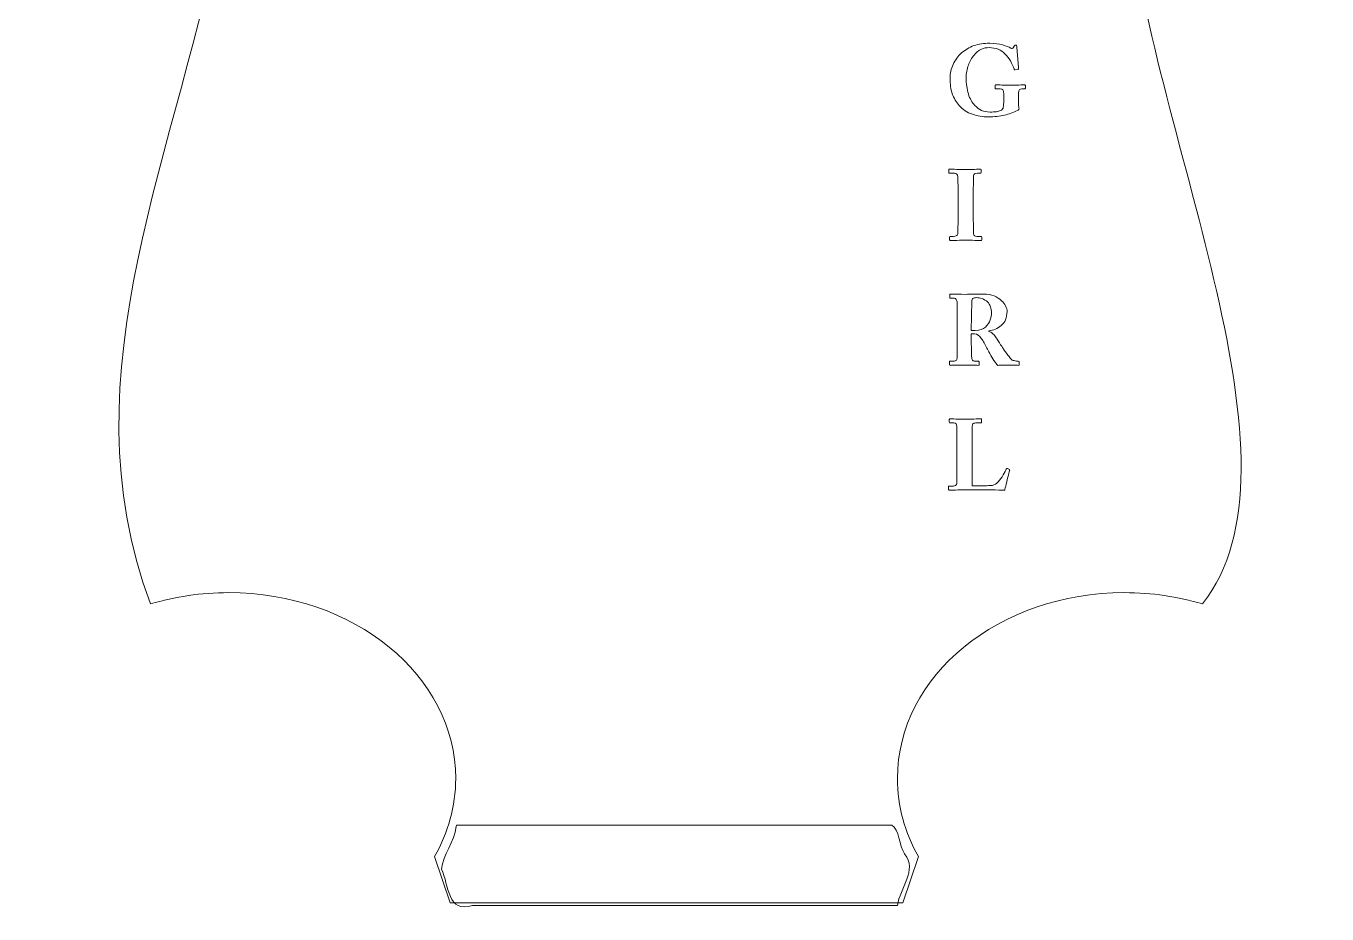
# Model space of a CAD drawing. Header units: centimetres. Extents: x -26.8 to 26.4, y -13.7 to 13.8.
# Drawn here: x -0.41 to 10.62, y -13.37 to -5.84 of the extents above; entities that cross this region are included whole.
import ezdxf

# ---------------------------------------------------------------- set-up
doc = ezdxf.new("R2010")
doc.units = ezdxf.units.CM
doc.header["$MEASUREMENT"] = 0
doc.layers.add('Layer 1', color=7, linetype='Continuous')

msp = doc.modelspace()

# ---------------------------------------------------------------- linework, layer by layer
at = {"layer": 'Layer 1', "color": 9, "lineweight": 20}
for points, knots in [([(3.1909, 13.71484), (3.1909, 13.71484), (3.05861, 13.3221), (3.05861, 13.3221), (3.05861, 13.3221), (3.17279, 13.12105), (3.2372, 12.8977), (3.2372, 12.66147), (3.2372, 12.66147), (3.2372, 11.79207), (2.37438, 11.08637), (1.31153, 11.08637), (1.31153, 11.08637), (1.07908, 11.08637), (0.85636, 11.12045), (0.65007, 11.18228), (0.65007, 11.18228), (-0.08751, 9.20503), (0.89041, 7.34032), (1.27515, 5.29695), (1.27515, 5.29695), (1.27515, 5.29695), (1.45622, 4.16007), (1.45622, 4.16007), (1.45622, 4.16007), (1.45622, 4.16007), (-0.00312, 4.3428), (-0.00312, 4.3428), (-0.00312, 4.3428), (-0.00312, 4.3428), (-0.40578, 1.53574), (-0.40578, 1.53574), (-0.40578, 1.53574), (0.77901, 0.69541), (1.69519, 0.35853), (2.48397, 0.26078), (2.48397, 0.26078), (2.48397, 0.26078), (2.48397, 0.17644), (2.48397, 0.17644), (2.48397, 0.17644), (1.6952, 0.07869), (0.77901, -0.25819), (-0.40578, -1.09852), (-0.40578, -1.09852), (-0.40578, -1.09852), (-0.00312, -3.90476), (-0.00312, -3.90476), (-0.00312, -3.90476), (-0.00312, -3.90476), (1.45622, -3.72286), (1.45622, -3.72286), (1.45622, -3.72286), (1.45622, -3.72286), (1.27515, -4.85891), (1.27515, -4.85891), (1.27515, -4.85891), (0.89042, -6.90228), (-0.08751, -8.76781), (0.65007, -10.74506), (0.65007, -10.74506), (0.85636, -10.68323), (1.07908, -10.64915), (1.31153, -10.64915), (1.31153, -10.64915), (2.37438, -10.64915), (3.2372, -11.35485), (3.2372, -12.22425), (3.2372, -12.22425), (3.2372, -12.46047), (3.17279, -12.68383), (3.05861, -12.88488), (3.05861, -12.88488), (3.05861, -12.88488), (3.1909, -13.27762), (3.1909, -13.27762), (3.1909, -13.27762), (3.1909, -13.27762), (4.01276, -13.27762), (4.01276, -13.27762), (4.01276, -13.27762), (4.01276, -13.27762), (6.20549, -13.27762), (6.20549, -13.27762), (6.20549, -13.27762), (6.20549, -13.27762), (7.02735, -13.27762), (7.02735, -13.27762), (7.02735, -13.27762), (7.02735, -13.27762), (7.15964, -12.88488), (7.15964, -12.88488), (7.15964, -12.88488), (7.04546, -12.68383), (6.98187, -12.46047), (6.98187, -12.22425), (6.98187, -12.22425), (6.98187, -11.35485), (7.84387, -10.64916), (8.90671, -10.64915), (8.90671, -10.64915), (9.13916, -10.64915), (9.36188, -10.68323), (9.56817, -10.74506), (9.56817, -10.74506), (10.50188, -9.56466), (9.16588, -6.8306), (8.94309, -4.85891), (8.94309, -4.85891), (8.94309, -4.85891), (8.76201, -3.72286), (8.76201, -3.72286), (8.76201, -3.72286), (8.76201, -3.72286), (10.22135, -3.90476), (10.22135, -3.90476), (10.22135, -3.90476), (10.22135, -3.90476), (10.62401, -1.09852), (10.62401, -1.09852), (10.62401, -1.09852), (9.45297, -0.26794), (8.54494, 0.07019), (7.76238, 0.17231), (7.76238, 0.17231), (7.76238, 0.17231), (7.76238, 0.26491), (7.76238, 0.26491), (7.76238, 0.26491), (8.54494, 0.36703), (9.45297, 0.70515), (10.62401, 1.53574), (10.62401, 1.53574), (10.62401, 1.53574), (10.22135, 4.3428), (10.22135, 4.3428), (10.22135, 4.3428), (10.22135, 4.3428), (8.76201, 4.16007), (8.76201, 4.16007), (8.76201, 4.16007), (8.76201, 4.16007), (8.94309, 5.29695), (8.94309, 5.29695), (8.94309, 5.29695), (9.16588, 7.26864), (10.50188, 10.00187), (9.56817, 11.18228), (9.56817, 11.18228), (9.36188, 11.12045), (9.13916, 11.08637), (8.90671, 11.08637), (8.90671, 11.08637), (7.84386, 11.08637), (6.98186, 11.79207), (6.98187, 12.66147), (6.98187, 12.66147), (6.98187, 12.8977), (7.04545, 13.12105), (7.15964, 13.3221), (7.15964, 13.3221), (7.15964, 13.3221), (7.02735, 13.71484), (7.02735, 13.71484), (7.02735, 13.71484), (7.02735, 13.71484), (6.20549, 13.71484), (6.20549, 13.71484), (6.20549, 13.71484), (6.20549, 13.71484), (4.01276, 13.71484), (4.01276, 13.71484), (4.01276, 13.71484), (4.01276, 13.71484), (3.1909, 13.71484), (3.1909, 13.71484)], [0, 0, 0, 0, 0.02222222, 0.02222222, 0.02222222, 0.02222222, 0.04444444, 0.04444444, 0.04444444, 0.04444444, 0.06666667, 0.06666667, 0.06666667, 0.06666667, 0.08888889, 0.08888889, 0.08888889, 0.08888889, 0.11111111, 0.11111111, 0.11111111, 0.11111111, 0.13333333, 0.13333333, 0.13333333, 0.13333333, 0.15555556, 0.15555556, 0.15555556, 0.15555556, 0.17777778, 0.17777778, 0.17777778, 0.17777778, 0.2, 0.2, 0.2, 0.2, 0.22222222, 0.22222222, 0.22222222, 0.22222222, 0.24444444, 0.24444444, 0.24444444, 0.24444444, 0.26666667, 0.26666667, 0.26666667, 0.26666667, 0.28888889, 0.28888889, 0.28888889, 0.28888889, 0.31111111, 0.31111111, 0.31111111, 0.31111111, 0.33333333, 0.33333333, 0.33333333, 0.33333333, 0.35555556, 0.35555556, 0.35555556, 0.35555556, 0.37777778, 0.37777778, 0.37777778, 0.37777778, 0.4, 0.4, 0.4, 0.4, 0.42222222, 0.42222222, 0.42222222, 0.42222222, 0.44444444, 0.44444444, 0.44444444, 0.44444444, 0.46666667, 0.46666667, 0.46666667, 0.46666667, 0.48888889, 0.48888889, 0.48888889, 0.48888889, 0.51111111, 0.51111111, 0.51111111, 0.51111111, 0.53333333, 0.53333333, 0.53333333, 0.53333333, 0.55555556, 0.55555556, 0.55555556, 0.55555556, 0.57777778, 0.57777778, 0.57777778, 0.57777778, 0.6, 0.6, 0.6, 0.6, 0.62222222, 0.62222222, 0.62222222, 0.62222222, 0.64444444, 0.64444444, 0.64444444, 0.64444444, 0.66666667, 0.66666667, 0.66666667, 0.66666667, 0.68888889, 0.68888889, 0.68888889, 0.68888889, 0.71111111, 0.71111111, 0.71111111, 0.71111111, 0.73333333, 0.73333333, 0.73333333, 0.73333333, 0.75555556, 0.75555556, 0.75555556, 0.75555556, 0.77777778, 0.77777778, 0.77777778, 0.77777778, 0.8, 0.8, 0.8, 0.8, 0.82222222, 0.82222222, 0.82222222, 0.82222222, 0.84444444, 0.84444444, 0.84444444, 0.84444444, 0.86666667, 0.86666667, 0.86666667, 0.86666667, 0.88888889, 0.88888889, 0.88888889, 0.88888889, 0.91111111, 0.91111111, 0.91111111, 0.91111111, 0.93333333, 0.93333333, 0.93333333, 0.93333333, 0.95555556, 0.95555556, 0.95555556, 0.95555556, 1, 1, 1, 1]), ([(7.76571, -5.99083), (7.80875, -5.99145), (7.84534, -5.99612), (7.87568, -6.00489), (7.87568, -6.00489), (7.90602, -6.01366), (7.9284, -6.02267), (7.94265, -6.03218), (7.94265, -6.03218), (7.94766, -6.03509), (7.95173, -6.03607), (7.95505, -6.03549), (7.95505, -6.03549), (7.95837, -6.03491), (7.96168, -6.03314), (7.96415, -6.0297), (7.96415, -6.0297), (7.96415, -6.0297), (7.97242, -6.01564), (7.97242, -6.01564), (7.97242, -6.01564), (7.9744, -6.01269), (7.97592, -6.01121), (7.97738, -6.00985), (7.97738, -6.00985), (7.97884, -6.00849), (7.98075, -6.00735), (7.98317, -6.00737), (7.98317, -6.00737), (7.98774, -6.00742), (7.99138, -6.00881), (7.99309, -6.0115), (7.99309, -6.0115), (7.99481, -6.0142), (7.99566, -6.01837), (7.99558, -6.02308), (7.99558, -6.02308), (7.99558, -6.02308), (8.00798, -6.19754), (8.00798, -6.19754), (8.00798, -6.19754), (8.00843, -6.20257), (8.00848, -6.20591), (8.00798, -6.20829), (8.00798, -6.20829), (8.00748, -6.21067), (8.00634, -6.21205), (8.00467, -6.21242), (8.00467, -6.21242), (8.00467, -6.21242), (7.98069, -6.21738), (7.98069, -6.21738), (7.98069, -6.21738), (7.9782, -6.21787), (7.97644, -6.21775), (7.9749, -6.21655), (7.9749, -6.21655), (7.97337, -6.21535), (7.97198, -6.21285), (7.97076, -6.20911), (7.97076, -6.20911), (7.9639, -6.18766), (7.9541, -6.16488), (7.94099, -6.14131), (7.94099, -6.14131), (7.92789, -6.11775), (7.91215, -6.09734), (7.89386, -6.08013), (7.89386, -6.08013), (7.87744, -6.06424), (7.85801, -6.05153), (7.83598, -6.0421), (7.83598, -6.0421), (7.81395, -6.03266), (7.78861, -6.02827), (7.75991, -6.02804), (7.75991, -6.02804), (7.73707, -6.02762), (7.71502, -6.03196), (7.69376, -6.04127), (7.69376, -6.04127), (7.6725, -6.05058), (7.65163, -6.06758), (7.63175, -6.09171), (7.63175, -6.09171), (7.61189, -6.11536), (7.59625, -6.14359), (7.58379, -6.17687), (7.58379, -6.17687), (7.57134, -6.21015), (7.56516, -6.24589), (7.56477, -6.28436), (7.56477, -6.28436), (7.56503, -6.33491), (7.57087, -6.38018), (7.58379, -6.42079), (7.58379, -6.42079), (7.5967, -6.46139), (7.61529, -6.49407), (7.63836, -6.51753), (7.63836, -6.51753), (7.65757, -6.53734), (7.67671, -6.55119), (7.69624, -6.56052), (7.69624, -6.56052), (7.71577, -6.56985), (7.73925, -6.57466), (7.76735, -6.57458), (7.76735, -6.57458), (7.78885, -6.57471), (7.80668, -6.57367), (7.82109, -6.57127), (7.82109, -6.57127), (7.8355, -6.56887), (7.8498, -6.56467), (7.86326, -6.55804), (7.86326, -6.55804), (7.87185, -6.55377), (7.87745, -6.54495), (7.8798, -6.53158), (7.8798, -6.53158), (7.88215, -6.51821), (7.88341, -6.49988), (7.88311, -6.47784), (7.88311, -6.47784), (7.88311, -6.47784), (7.88311, -6.41748), (7.88311, -6.41748), (7.88311, -6.41748), (7.88311, -6.40252), (7.88034, -6.39171), (7.87567, -6.38606), (7.87567, -6.38606), (7.87099, -6.38042), (7.86384, -6.37834), (7.85334, -6.37862), (7.85334, -6.37862), (7.85334, -6.37862), (7.81779, -6.37862), (7.81779, -6.37862), (7.81779, -6.37862), (7.81533, -6.37857), (7.8136, -6.37757), (7.81283, -6.37614), (7.81283, -6.37614), (7.81206, -6.37471), (7.81193, -6.37252), (7.81201, -6.37035), (7.81201, -6.37035), (7.81201, -6.37035), (7.81201, -6.34968), (7.81201, -6.34968), (7.81201, -6.34968), (7.81201, -6.34795), (7.81201, -6.34664), (7.81283, -6.34555), (7.81283, -6.34555), (7.8136, -6.34446), (7.81532, -6.34393), (7.81779, -6.3439), (7.81779, -6.3439), (7.82158, -6.34401), (7.83334, -6.34398), (7.85417, -6.34473), (7.85417, -6.34473), (7.875, -6.34547), (7.90456, -6.34628), (7.94264, -6.34638), (7.94264, -6.34638), (7.98113, -6.34627), (8.00985, -6.34547), (8.0278, -6.34473), (8.0278, -6.34473), (8.04575, -6.34399), (8.05629, -6.34401), (8.05922, -6.3439), (8.05922, -6.3439), (8.0625, -6.34392), (8.06405, -6.34437), (8.06501, -6.34555), (8.06501, -6.34555), (8.06596, -6.34673), (8.06676, -6.34838), (8.06665, -6.35051), (8.06665, -6.35051), (8.06665, -6.35051), (8.06665, -6.37118), (8.06665, -6.37118), (8.06665, -6.37118), (8.06665, -6.37369), (8.06578, -6.37595), (8.06501, -6.37697), (8.06501, -6.37697), (8.06424, -6.37799), (8.06334, -6.37866), (8.06088, -6.37862), (8.06088, -6.37862), (8.06088, -6.37862), (8.03608, -6.37862), (8.03608, -6.37862), (8.03608, -6.37862), (8.02832, -6.37836), (8.02186, -6.38012), (8.01706, -6.38441), (8.01706, -6.38441), (8.01226, -6.3887), (8.00976, -6.3972), (8.00962, -6.40921), (8.00962, -6.40921), (8.00962, -6.40921), (8.00962, -6.52083), (8.00962, -6.52083), (8.00962, -6.52083), (8.00988, -6.52672), (8.01028, -6.5313), (8.01126, -6.53571), (8.01126, -6.53571), (8.01224, -6.54012), (8.01277, -6.54393), (8.0129, -6.54729), (8.0129, -6.54729), (8.01287, -6.55061), (8.01195, -6.55351), (8.00959, -6.55556), (8.00959, -6.55556), (8.00724, -6.55761), (8.00394, -6.55972), (7.99967, -6.56135), (7.99967, -6.56135), (7.96605, -6.57879), (7.92903, -6.59174), (7.8897, -6.60104), (7.8897, -6.60104), (7.85036, -6.61034), (7.80471, -6.61501), (7.75162, -6.6151), (7.75162, -6.6151), (7.70652, -6.61536), (7.66182, -6.60807), (7.61767, -6.59278), (7.61767, -6.59278), (7.57352, -6.57749), (7.53633, -6.55322), (7.50605, -6.51919), (7.50605, -6.51919), (7.48021, -6.49033), (7.46038, -6.45689), (7.44735, -6.41914), (7.44735, -6.41914), (7.43431, -6.38139), (7.42835, -6.33689), (7.42833, -6.28602), (7.42833, -6.28602), (7.42859, -6.24679), (7.43691, -6.20863), (7.45396, -6.17109), (7.45396, -6.17109), (7.47102, -6.13356), (7.49476, -6.1009), (7.52589, -6.07352), (7.52589, -6.07352), (7.55656, -6.04636), (7.59165, -6.02555), (7.6309, -6.01151), (7.6309, -6.01151), (7.67015, -5.99747), (7.7151, -5.99091), (7.76567, -5.99084), (7.76567, -5.99084), (7.76567, -5.99084), (7.76571, -5.99083), (7.76571, -5.99083)], [0, 0, 0, 0, 0.01449275, 0.01449275, 0.01449275, 0.01449275, 0.02898551, 0.02898551, 0.02898551, 0.02898551, 0.04347826, 0.04347826, 0.04347826, 0.04347826, 0.05797101, 0.05797101, 0.05797101, 0.05797101, 0.07246377, 0.07246377, 0.07246377, 0.07246377, 0.08695652, 0.08695652, 0.08695652, 0.08695652, 0.10144928, 0.10144928, 0.10144928, 0.10144928, 0.11594203, 0.11594203, 0.11594203, 0.11594203, 0.13043478, 0.13043478, 0.13043478, 0.13043478, 0.14492754, 0.14492754, 0.14492754, 0.14492754, 0.15942029, 0.15942029, 0.15942029, 0.15942029, 0.17391304, 0.17391304, 0.17391304, 0.17391304, 0.1884058, 0.1884058, 0.1884058, 0.1884058, 0.20289855, 0.20289855, 0.20289855, 0.20289855, 0.2173913, 0.2173913, 0.2173913, 0.2173913, 0.23188406, 0.23188406, 0.23188406, 0.23188406, 0.24637681, 0.24637681, 0.24637681, 0.24637681, 0.26086957, 0.26086957, 0.26086957, 0.26086957, 0.27536232, 0.27536232, 0.27536232, 0.27536232, 0.28985507, 0.28985507, 0.28985507, 0.28985507, 0.30434783, 0.30434783, 0.30434783, 0.30434783, 0.31884058, 0.31884058, 0.31884058, 0.31884058, 0.33333333, 0.33333333, 0.33333333, 0.33333333, 0.34782609, 0.34782609, 0.34782609, 0.34782609, 0.36231884, 0.36231884, 0.36231884, 0.36231884, 0.37681159, 0.37681159, 0.37681159, 0.37681159, 0.39130435, 0.39130435, 0.39130435, 0.39130435, 0.4057971, 0.4057971, 0.4057971, 0.4057971, 0.42028986, 0.42028986, 0.42028986, 0.42028986, 0.43478261, 0.43478261, 0.43478261, 0.43478261, 0.44927536, 0.44927536, 0.44927536, 0.44927536, 0.46376812, 0.46376812, 0.46376812, 0.46376812, 0.47826087, 0.47826087, 0.47826087, 0.47826087, 0.49275362, 0.49275362, 0.49275362, 0.49275362, 0.50724638, 0.50724638, 0.50724638, 0.50724638, 0.52173913, 0.52173913, 0.52173913, 0.52173913, 0.53623188, 0.53623188, 0.53623188, 0.53623188, 0.55072464, 0.55072464, 0.55072464, 0.55072464, 0.56521739, 0.56521739, 0.56521739, 0.56521739, 0.57971014, 0.57971014, 0.57971014, 0.57971014, 0.5942029, 0.5942029, 0.5942029, 0.5942029, 0.60869565, 0.60869565, 0.60869565, 0.60869565, 0.62318841, 0.62318841, 0.62318841, 0.62318841, 0.63768116, 0.63768116, 0.63768116, 0.63768116, 0.65217391, 0.65217391, 0.65217391, 0.65217391, 0.66666667, 0.66666667, 0.66666667, 0.66666667, 0.68115942, 0.68115942, 0.68115942, 0.68115942, 0.69565217, 0.69565217, 0.69565217, 0.69565217, 0.71014493, 0.71014493, 0.71014493, 0.71014493, 0.72463768, 0.72463768, 0.72463768, 0.72463768, 0.73913043, 0.73913043, 0.73913043, 0.73913043, 0.75362319, 0.75362319, 0.75362319, 0.75362319, 0.76811594, 0.76811594, 0.76811594, 0.76811594, 0.7826087, 0.7826087, 0.7826087, 0.7826087, 0.79710145, 0.79710145, 0.79710145, 0.79710145, 0.8115942, 0.8115942, 0.8115942, 0.8115942, 0.82608696, 0.82608696, 0.82608696, 0.82608696, 0.84057971, 0.84057971, 0.84057971, 0.84057971, 0.85507246, 0.85507246, 0.85507246, 0.85507246, 0.86956522, 0.86956522, 0.86956522, 0.86956522, 0.88405797, 0.88405797, 0.88405797, 0.88405797, 0.89855072, 0.89855072, 0.89855072, 0.89855072, 0.91304348, 0.91304348, 0.91304348, 0.91304348, 0.92753623, 0.92753623, 0.92753623, 0.92753623, 0.94202899, 0.94202899, 0.94202899, 0.94202899, 0.95652174, 0.95652174, 0.95652174, 0.95652174, 0.97101449, 0.97101449, 0.97101449, 0.97101449, 1, 1, 1, 1]), ([(7.42506, -7.05908), (7.43, -7.05919), (7.44328, -7.05916), (7.46557, -7.05991), (7.46557, -7.05991), (7.48787, -7.06065), (7.51931, -7.06146), (7.56066, -7.06156), (7.56066, -7.06156), (7.60292, -7.06145), (7.63348, -7.06065), (7.65161, -7.05991), (7.65161, -7.05991), (7.66974, -7.05917), (7.68133, -7.05919), (7.68634, -7.05908), (7.68634, -7.05908), (7.69043, -7.05908), (7.69227, -7.06144), (7.69213, -7.06652), (7.69213, -7.06652), (7.69213, -7.06652), (7.69213, -7.08802), (7.69213, -7.08802), (7.69213, -7.08802), (7.69213, -7.09211), (7.68988, -7.09395), (7.68552, -7.09381), (7.68552, -7.09381), (7.68552, -7.09381), (7.66072, -7.09381), (7.66072, -7.09381), (7.66072, -7.09381), (7.65005, -7.09378), (7.64182, -7.09521), (7.63592, -7.09877), (7.63592, -7.09877), (7.63001, -7.10233), (7.62691, -7.10855), (7.62683, -7.11613), (7.62683, -7.11613), (7.6268, -7.12115), (7.62641, -7.13915), (7.62601, -7.1707), (7.62601, -7.1707), (7.62561, -7.20225), (7.62559, -7.23405), (7.62519, -7.26578), (7.62519, -7.26578), (7.62479, -7.29751), (7.6244, -7.3156), (7.62437, -7.32118), (7.62437, -7.32118), (7.62437, -7.32118), (7.62437, -7.3865), (7.62437, -7.3865), (7.62437, -7.3865), (7.6244, -7.39164), (7.62479, -7.41072), (7.62519, -7.44355), (7.62519, -7.44355), (7.62559, -7.47638), (7.62561, -7.50921), (7.62601, -7.54194), (7.62601, -7.54194), (7.62641, -7.57467), (7.6268, -7.59331), (7.62683, -7.59816), (7.62683, -7.59816), (7.62709, -7.61091), (7.62972, -7.61982), (7.6351, -7.62379), (7.6351, -7.62379), (7.64048, -7.62776), (7.64753, -7.62912), (7.65577, -7.62875), (7.65577, -7.62875), (7.65577, -7.62875), (7.6905, -7.62875), (7.6905, -7.62875), (7.6905, -7.62875), (7.69487, -7.62862), (7.69697, -7.63045), (7.69711, -7.63454), (7.69711, -7.63454), (7.69711, -7.63454), (7.69711, -7.65852), (7.69711, -7.65852), (7.69711, -7.65852), (7.69711, -7.66191), (7.69476, -7.66348), (7.68967, -7.66348), (7.68967, -7.66348), (7.68506, -7.66337), (7.67343, -7.6634), (7.65412, -7.66265), (7.65412, -7.66265), (7.63481, -7.66191), (7.60539, -7.6611), (7.56565, -7.661), (7.56565, -7.661), (7.52173, -7.66111), (7.48893, -7.66191), (7.46808, -7.66265), (7.46808, -7.66265), (7.44723, -7.66339), (7.435, -7.66337), (7.43087, -7.66348), (7.43087, -7.66348), (7.42873, -7.66351), (7.42709, -7.66285), (7.42591, -7.66183), (7.42591, -7.66183), (7.42472, -7.66081), (7.42427, -7.65937), (7.42427, -7.65687), (7.42427, -7.65687), (7.42427, -7.65687), (7.42427, -7.63372), (7.42427, -7.63372), (7.42427, -7.63372), (7.42453, -7.63033), (7.42652, -7.62876), (7.43088, -7.62876), (7.43088, -7.62876), (7.43088, -7.62876), (7.45486, -7.62876), (7.45486, -7.62876), (7.45486, -7.62876), (7.46364, -7.62908), (7.47236, -7.62748), (7.47966, -7.62463), (7.47966, -7.62463), (7.48696, -7.62177), (7.4917, -7.61546), (7.49371, -7.60561), (7.49371, -7.60561), (7.49429, -7.59947), (7.49472, -7.58027), (7.49535, -7.54773), (7.49535, -7.54773), (7.49599, -7.51519), (7.49654, -7.48132), (7.49699, -7.4452), (7.49699, -7.4452), (7.49744, -7.40909), (7.49781, -7.38269), (7.49781, -7.36582), (7.49781, -7.36582), (7.49781, -7.36582), (7.49781, -7.30629), (7.49781, -7.30629), (7.49781, -7.30629), (7.49778, -7.29783), (7.49741, -7.2794), (7.49699, -7.25172), (7.49699, -7.25172), (7.49657, -7.22404), (7.49585, -7.19734), (7.49535, -7.17069), (7.49535, -7.17069), (7.49482, -7.14404), (7.49482, -7.12809), (7.49453, -7.12273), (7.49453, -7.12273), (7.49374, -7.11264), (7.49076, -7.10499), (7.48626, -7.10041), (7.48626, -7.10041), (7.48176, -7.09582), (7.47525, -7.09373), (7.46642, -7.0938), (7.46642, -7.0938), (7.46642, -7.0938), (7.42591, -7.0938), (7.42591, -7.0938), (7.42591, -7.0938), (7.42153, -7.0938), (7.41861, -7.09223), (7.41847, -7.08884), (7.41847, -7.08884), (7.41847, -7.08884), (7.41847, -7.06404), (7.41847, -7.06404), (7.41847, -7.06404), (7.4185, -7.06235), (7.41903, -7.06075), (7.42011, -7.05991), (7.42011, -7.05991), (7.42119, -7.05906), (7.42334, -7.05908), (7.42507, -7.05908), (7.42507, -7.05908), (7.42507, -7.05908), (7.42506, -7.05908), (7.42506, -7.05908)], [0, 0, 0, 0, 0.02, 0.02, 0.02, 0.02, 0.04, 0.04, 0.04, 0.04, 0.06, 0.06, 0.06, 0.06, 0.08, 0.08, 0.08, 0.08, 0.1, 0.1, 0.1, 0.1, 0.12, 0.12, 0.12, 0.12, 0.14, 0.14, 0.14, 0.14, 0.16, 0.16, 0.16, 0.16, 0.18, 0.18, 0.18, 0.18, 0.2, 0.2, 0.2, 0.2, 0.22, 0.22, 0.22, 0.22, 0.24, 0.24, 0.24, 0.24, 0.26, 0.26, 0.26, 0.26, 0.28, 0.28, 0.28, 0.28, 0.3, 0.3, 0.3, 0.3, 0.32, 0.32, 0.32, 0.32, 0.34, 0.34, 0.34, 0.34, 0.36, 0.36, 0.36, 0.36, 0.38, 0.38, 0.38, 0.38, 0.4, 0.4, 0.4, 0.4, 0.42, 0.42, 0.42, 0.42, 0.44, 0.44, 0.44, 0.44, 0.46, 0.46, 0.46, 0.46, 0.48, 0.48, 0.48, 0.48, 0.5, 0.5, 0.5, 0.5, 0.52, 0.52, 0.52, 0.52, 0.54, 0.54, 0.54, 0.54, 0.56, 0.56, 0.56, 0.56, 0.58, 0.58, 0.58, 0.58, 0.6, 0.6, 0.6, 0.6, 0.62, 0.62, 0.62, 0.62, 0.64, 0.64, 0.64, 0.64, 0.66, 0.66, 0.66, 0.66, 0.68, 0.68, 0.68, 0.68, 0.7, 0.7, 0.7, 0.7, 0.72, 0.72, 0.72, 0.72, 0.74, 0.74, 0.74, 0.74, 0.76, 0.76, 0.76, 0.76, 0.78, 0.78, 0.78, 0.78, 0.8, 0.8, 0.8, 0.8, 0.82, 0.82, 0.82, 0.82, 0.84, 0.84, 0.84, 0.84, 0.86, 0.86, 0.86, 0.86, 0.88, 0.88, 0.88, 0.88, 0.9, 0.9, 0.9, 0.9, 0.92, 0.92, 0.92, 0.92, 0.94, 0.94, 0.94, 0.94, 0.96, 0.96, 0.96, 0.96, 1, 1, 1, 1]), ([(7.43167, -8.11742), (7.43449, -8.11753), (7.44503, -8.1175), (7.46309, -8.11825), (7.46309, -8.11825), (7.48115, -8.11899), (7.51219, -8.1198), (7.55735, -8.1199), (7.55735, -8.1199), (7.58245, -8.11979), (7.61057, -8.11899), (7.64086, -8.11825), (7.64086, -8.11825), (7.67114, -8.11751), (7.6957, -8.11753), (7.71445, -8.11742), (7.71445, -8.11742), (7.74741, -8.11774), (7.77645, -8.12286), (7.80127, -8.13313), (7.80127, -8.13313), (7.82609, -8.1434), (7.8468, -8.15724), (7.86411, -8.17364), (7.86411, -8.17364), (7.87946, -8.18775), (7.8913, -8.20248), (7.89966, -8.21829), (7.89966, -8.21829), (7.90802, -8.23409), (7.91196, -8.24961), (7.91206, -8.26542), (7.91206, -8.26542), (7.91026, -8.31881), (7.89367, -8.3585), (7.86245, -8.38448), (7.86245, -8.38448), (7.83123, -8.41046), (7.79649, -8.42529), (7.75744, -8.4283), (7.75744, -8.4283), (7.75744, -8.4283), (7.75744, -8.43409), (7.75744, -8.43409), (7.75744, -8.43409), (7.77024, -8.43839), (7.7805, -8.44459), (7.78886, -8.45228), (7.78886, -8.45228), (7.79722, -8.45997), (7.80594, -8.46851), (7.81366, -8.47874), (7.81366, -8.47874), (7.82073, -8.48816), (7.8313, -8.50556), (7.84673, -8.53), (7.84673, -8.53), (7.86216, -8.55445), (7.87237, -8.57023), (7.87732, -8.57796), (7.87732, -8.57796), (7.8813, -8.58389), (7.89146, -8.59771), (7.90709, -8.6193), (7.90709, -8.6193), (7.92272, -8.64089), (7.93521, -8.65788), (7.94512, -8.66974), (7.94512, -8.66974), (7.95092, -8.6753), (7.95993, -8.67902), (7.97241, -8.68214), (7.97241, -8.68214), (7.98488, -8.68526), (7.99667, -8.68705), (8.00714, -8.6871), (8.00714, -8.6871), (8.01001, -8.68718), (8.01206, -8.68824), (8.01293, -8.68958), (8.01293, -8.68958), (8.0138, -8.69092), (8.01383, -8.69195), (8.01375, -8.69371), (8.01375, -8.69371), (8.01375, -8.69371), (8.01375, -8.71438), (8.01375, -8.71438), (8.01375, -8.71438), (8.01375, -8.71692), (8.01378, -8.7189), (8.01293, -8.72017), (8.01293, -8.72017), (8.01206, -8.72144), (8.01002, -8.72182), (8.00714, -8.72182), (8.00714, -8.72182), (8.00433, -8.72171), (7.99625, -8.72174), (7.98234, -8.72099), (7.98234, -8.72099), (7.96842, -8.72025), (7.9449, -8.71944), (7.91289, -8.71934), (7.91289, -8.71934), (7.90033, -8.71939), (7.88745, -8.71958), (7.8732, -8.72017), (7.8732, -8.72017), (7.85895, -8.72075), (7.84524, -8.72135), (7.83268, -8.72182), (7.83268, -8.72182), (7.82381, -8.71441), (7.81291, -8.70072), (7.80044, -8.68131), (7.80044, -8.68131), (7.78796, -8.66189), (7.77614, -8.64223), (7.76489, -8.62178), (7.76489, -8.62178), (7.75364, -8.60133), (7.74611, -8.58599), (7.74091, -8.57548), (7.74091, -8.57548), (7.72652, -8.54528), (7.71031, -8.5179), (7.69295, -8.49362), (7.69295, -8.49362), (7.67559, -8.46935), (7.65704, -8.457), (7.63673, -8.45559), (7.63673, -8.45559), (7.63673, -8.45559), (7.60779, -8.45559), (7.60779, -8.45559), (7.60779, -8.45559), (7.60779, -8.45559), (7.60779, -8.49858), (7.60779, -8.49858), (7.60779, -8.49858), (7.60779, -8.52624), (7.60853, -8.55718), (7.60943, -8.59118), (7.60943, -8.59118), (7.61036, -8.62519), (7.61099, -8.64583), (7.61192, -8.65402), (7.61192, -8.65402), (7.61274, -8.66317), (7.61506, -8.67087), (7.61853, -8.67717), (7.61853, -8.67717), (7.622, -8.68347), (7.62625, -8.68683), (7.63259, -8.68709), (7.63259, -8.68709), (7.63259, -8.68709), (7.66732, -8.68709), (7.66732, -8.68709), (7.66732, -8.68709), (7.67019, -8.68711), (7.67224, -8.68756), (7.67311, -8.68874), (7.67311, -8.68874), (7.67398, -8.68992), (7.67486, -8.69157), (7.67475, -8.6937), (7.67475, -8.6937), (7.67475, -8.6937), (7.67475, -8.71437), (7.67475, -8.71437), (7.67475, -8.71437), (7.67501, -8.71728), (7.67385, -8.71905), (7.67226, -8.72016), (7.67226, -8.72016), (7.6707, -8.72127), (7.6668, -8.72187), (7.66068, -8.72181), (7.66068, -8.72181), (7.66124, -8.7217), (7.65388, -8.72173), (7.63836, -8.72098), (7.63836, -8.72098), (7.62284, -8.72024), (7.59335, -8.71943), (7.54989, -8.71933), (7.54989, -8.71933), (7.50627, -8.71944), (7.47659, -8.72024), (7.46059, -8.72098), (7.46059, -8.72098), (7.44459, -8.72172), (7.43506, -8.7217), (7.43165, -8.72181), (7.43165, -8.72181), (7.4284, -8.72183), (7.42657, -8.72151), (7.42586, -8.72016), (7.42586, -8.72016), (7.42515, -8.7188), (7.42488, -8.71649), (7.42504, -8.71355), (7.42504, -8.71355), (7.42504, -8.71355), (7.42504, -8.69371), (7.42504, -8.69371), (7.42504, -8.69371), (7.42504, -8.69157), (7.42459, -8.68993), (7.42504, -8.68875), (7.42504, -8.68875), (7.42549, -8.68757), (7.42716, -8.68711), (7.42918, -8.6871), (7.42918, -8.6871), (7.42918, -8.6871), (7.45398, -8.6871), (7.45398, -8.6871), (7.45398, -8.6871), (7.46354, -8.68729), (7.47157, -8.68525), (7.47796, -8.68131), (7.47796, -8.68131), (7.48434, -8.67738), (7.48764, -8.6702), (7.48788, -8.65981), (7.48788, -8.65981), (7.4887, -8.61801), (7.48936, -8.57694), (7.48952, -8.53661), (7.48952, -8.53661), (7.48978, -8.49629), (7.48955, -8.456), (7.48952, -8.41589), (7.48952, -8.41589), (7.48952, -8.41589), (7.48952, -8.33403), (7.48952, -8.33403), (7.48952, -8.33403), (7.48954, -8.30223), (7.48952, -8.27441), (7.48952, -8.24969), (7.48952, -8.24969), (7.48952, -8.22498), (7.4891, -8.2062), (7.4887, -8.19429), (7.4887, -8.19429), (7.48809, -8.1803), (7.48579, -8.16998), (7.48126, -8.16287), (7.48126, -8.16287), (7.47673, -8.15576), (7.47167, -8.15214), (7.46555, -8.15212), (7.46555, -8.15212), (7.46555, -8.15212), (7.43165, -8.15212), (7.43165, -8.15212), (7.43165, -8.15212), (7.42959, -8.15209), (7.4282, -8.15156), (7.42751, -8.15047), (7.42751, -8.15047), (7.42682, -8.14938), (7.42664, -8.14806), (7.42669, -8.14634), (7.42669, -8.14634), (7.42669, -8.14634), (7.42669, -8.12319), (7.42669, -8.12319), (7.42669, -8.12319), (7.42669, -8.12109), (7.42669, -8.11999), (7.42751, -8.11906), (7.42751, -8.11906), (7.4282, -8.11813), (7.42957, -8.11739), (7.43165, -8.11741), (7.43165, -8.11741), (7.43165, -8.11741), (7.43167, -8.11742), (7.43167, -8.11742)], [0, 0, 0, 0, 0.01388889, 0.01388889, 0.01388889, 0.01388889, 0.02777778, 0.02777778, 0.02777778, 0.02777778, 0.04166667, 0.04166667, 0.04166667, 0.04166667, 0.05555556, 0.05555556, 0.05555556, 0.05555556, 0.06944444, 0.06944444, 0.06944444, 0.06944444, 0.08333333, 0.08333333, 0.08333333, 0.08333333, 0.09722222, 0.09722222, 0.09722222, 0.09722222, 0.11111111, 0.11111111, 0.11111111, 0.11111111, 0.125, 0.125, 0.125, 0.125, 0.13888889, 0.13888889, 0.13888889, 0.13888889, 0.15277778, 0.15277778, 0.15277778, 0.15277778, 0.16666667, 0.16666667, 0.16666667, 0.16666667, 0.18055556, 0.18055556, 0.18055556, 0.18055556, 0.19444444, 0.19444444, 0.19444444, 0.19444444, 0.20833333, 0.20833333, 0.20833333, 0.20833333, 0.22222222, 0.22222222, 0.22222222, 0.22222222, 0.23611111, 0.23611111, 0.23611111, 0.23611111, 0.25, 0.25, 0.25, 0.25, 0.26388889, 0.26388889, 0.26388889, 0.26388889, 0.27777778, 0.27777778, 0.27777778, 0.27777778, 0.29166667, 0.29166667, 0.29166667, 0.29166667, 0.30555556, 0.30555556, 0.30555556, 0.30555556, 0.31944444, 0.31944444, 0.31944444, 0.31944444, 0.33333333, 0.33333333, 0.33333333, 0.33333333, 0.34722222, 0.34722222, 0.34722222, 0.34722222, 0.36111111, 0.36111111, 0.36111111, 0.36111111, 0.375, 0.375, 0.375, 0.375, 0.38888889, 0.38888889, 0.38888889, 0.38888889, 0.40277778, 0.40277778, 0.40277778, 0.40277778, 0.41666667, 0.41666667, 0.41666667, 0.41666667, 0.43055556, 0.43055556, 0.43055556, 0.43055556, 0.44444444, 0.44444444, 0.44444444, 0.44444444, 0.45833333, 0.45833333, 0.45833333, 0.45833333, 0.47222222, 0.47222222, 0.47222222, 0.47222222, 0.48611111, 0.48611111, 0.48611111, 0.48611111, 0.5, 0.5, 0.5, 0.5, 0.51388889, 0.51388889, 0.51388889, 0.51388889, 0.52777778, 0.52777778, 0.52777778, 0.52777778, 0.54166667, 0.54166667, 0.54166667, 0.54166667, 0.55555556, 0.55555556, 0.55555556, 0.55555556, 0.56944444, 0.56944444, 0.56944444, 0.56944444, 0.58333333, 0.58333333, 0.58333333, 0.58333333, 0.59722222, 0.59722222, 0.59722222, 0.59722222, 0.61111111, 0.61111111, 0.61111111, 0.61111111, 0.625, 0.625, 0.625, 0.625, 0.63888889, 0.63888889, 0.63888889, 0.63888889, 0.65277778, 0.65277778, 0.65277778, 0.65277778, 0.66666667, 0.66666667, 0.66666667, 0.66666667, 0.68055556, 0.68055556, 0.68055556, 0.68055556, 0.69444444, 0.69444444, 0.69444444, 0.69444444, 0.70833333, 0.70833333, 0.70833333, 0.70833333, 0.72222222, 0.72222222, 0.72222222, 0.72222222, 0.73611111, 0.73611111, 0.73611111, 0.73611111, 0.75, 0.75, 0.75, 0.75, 0.76388889, 0.76388889, 0.76388889, 0.76388889, 0.77777778, 0.77777778, 0.77777778, 0.77777778, 0.79166667, 0.79166667, 0.79166667, 0.79166667, 0.80555556, 0.80555556, 0.80555556, 0.80555556, 0.81944444, 0.81944444, 0.81944444, 0.81944444, 0.83333333, 0.83333333, 0.83333333, 0.83333333, 0.84722222, 0.84722222, 0.84722222, 0.84722222, 0.86111111, 0.86111111, 0.86111111, 0.86111111, 0.875, 0.875, 0.875, 0.875, 0.88888889, 0.88888889, 0.88888889, 0.88888889, 0.90277778, 0.90277778, 0.90277778, 0.90277778, 0.91666667, 0.91666667, 0.91666667, 0.91666667, 0.93055556, 0.93055556, 0.93055556, 0.93055556, 0.94444444, 0.94444444, 0.94444444, 0.94444444, 0.95833333, 0.95833333, 0.95833333, 0.95833333, 0.97222222, 0.97222222, 0.97222222, 0.97222222, 1, 1, 1, 1]), ([(7.65409, -8.14801), (7.64687, -8.14796), (7.64049, -8.14856), (7.63507, -8.14966), (7.63507, -8.14966), (7.62965, -8.15077), (7.62524, -8.15254), (7.62184, -8.15545), (7.62184, -8.15545), (7.61933, -8.15725), (7.6175, -8.16042), (7.61605, -8.16455), (7.61605, -8.16455), (7.61459, -8.16868), (7.61356, -8.17342), (7.61274, -8.17861), (7.61274, -8.17861), (7.61274, -8.17861), (7.60861, -8.42583), (7.60861, -8.42583), (7.60861, -8.42583), (7.61658, -8.42623), (7.62302, -8.42657), (7.62845, -8.42666), (7.62845, -8.42666), (7.63388, -8.42674), (7.63877, -8.42668), (7.6425, -8.42666), (7.6425, -8.42666), (7.67939, -8.42559), (7.70758, -8.41524), (7.72766, -8.39689), (7.72766, -8.39689), (7.74774, -8.37854), (7.76134, -8.35848), (7.769, -8.33571), (7.769, -8.33571), (7.77666, -8.31294), (7.78094, -8.29465), (7.78058, -8.28031), (7.78058, -8.28031), (7.78032, -8.26048), (7.77738, -8.24178), (7.77148, -8.22491), (7.77148, -8.22491), (7.76559, -8.20805), (7.75782, -8.19489), (7.74833, -8.18522), (7.74833, -8.18522), (7.73267, -8.17182), (7.71648, -8.16207), (7.69955, -8.15628), (7.69955, -8.15628), (7.68262, -8.1505), (7.6672, -8.14787), (7.65407, -8.14801), (7.65407, -8.14801), (7.65407, -8.14801), (7.65409, -8.14801), (7.65409, -8.14801)], [0, 0, 0, 0, 0.0625, 0.0625, 0.0625, 0.0625, 0.125, 0.125, 0.125, 0.125, 0.1875, 0.1875, 0.1875, 0.1875, 0.25, 0.25, 0.25, 0.25, 0.3125, 0.3125, 0.3125, 0.3125, 0.375, 0.375, 0.375, 0.375, 0.4375, 0.4375, 0.4375, 0.4375, 0.5, 0.5, 0.5, 0.5, 0.5625, 0.5625, 0.5625, 0.5625, 0.625, 0.625, 0.625, 0.625, 0.6875, 0.6875, 0.6875, 0.6875, 0.75, 0.75, 0.75, 0.75, 0.8125, 0.8125, 0.8125, 0.8125, 0.875, 0.875, 0.875, 0.875, 1, 1, 1, 1]), ([(7.42837, -9.17575), (7.4325, -9.17586), (7.44355, -9.17583), (7.46144, -9.17658), (7.46144, -9.17658), (7.47932, -9.17732), (7.50695, -9.17813), (7.54495, -9.17823), (7.54495, -9.17823), (7.59374, -9.17812), (7.62847, -9.17732), (7.64996, -9.17658), (7.64996, -9.17658), (7.67144, -9.17584), (7.6841, -9.17586), (7.68717, -9.17575), (7.68717, -9.17575), (7.69045, -9.17573), (7.69283, -9.17605), (7.69378, -9.1774), (7.69378, -9.1774), (7.69473, -9.17876), (7.69471, -9.18107), (7.6946, -9.18401), (7.6946, -9.18401), (7.6946, -9.18401), (7.6946, -9.20385), (7.6946, -9.20385), (7.6946, -9.20385), (7.6946, -9.20599), (7.69415, -9.20763), (7.69296, -9.20881), (7.69296, -9.20881), (7.69177, -9.20999), (7.68966, -9.21045), (7.68635, -9.21046), (7.68635, -9.21046), (7.68635, -9.21046), (7.64666, -9.21046), (7.64666, -9.21046), (7.64666, -9.21046), (7.63394, -9.21033), (7.62558, -9.21222), (7.62186, -9.21707), (7.62186, -9.21707), (7.61814, -9.22192), (7.61649, -9.23057), (7.6169, -9.24187), (7.6169, -9.24187), (7.61687, -9.24668), (7.61648, -9.26096), (7.61608, -9.28486), (7.61608, -9.28486), (7.61568, -9.30877), (7.61566, -9.33496), (7.61526, -9.36424), (7.61526, -9.36424), (7.61486, -9.39351), (7.61447, -9.41858), (7.61444, -9.43948), (7.61444, -9.43948), (7.61444, -9.43948), (7.61444, -9.51224), (7.61444, -9.51224), (7.61444, -9.51224), (7.61442, -9.519), (7.61444, -9.53933), (7.61444, -9.57177), (7.61444, -9.57177), (7.61444, -9.60421), (7.61492, -9.63721), (7.61526, -9.67182), (7.61526, -9.67182), (7.61563, -9.70642), (7.61608, -9.73051), (7.6169, -9.74375), (7.6169, -9.74375), (7.6169, -9.74375), (7.66486, -9.74375), (7.66486, -9.74375), (7.66486, -9.74375), (7.68456, -9.74383), (7.70437, -9.74336), (7.72439, -9.74292), (7.72439, -9.74292), (7.74441, -9.74248), (7.76622, -9.74164), (7.78888, -9.73961), (7.78888, -9.73961), (7.80447, -9.73717), (7.81989, -9.72689), (7.83601, -9.70902), (7.83601, -9.70902), (7.85213, -9.69115), (7.86655, -9.67203), (7.879, -9.65114), (7.879, -9.65114), (7.89145, -9.63026), (7.90005, -9.61383), (7.90463, -9.60236), (7.90463, -9.60236), (7.90585, -9.59977), (7.90722, -9.5984), (7.90877, -9.5974), (7.90877, -9.5974), (7.9103, -9.59639), (7.91207, -9.59618), (7.91456, -9.5974), (7.91456, -9.5974), (7.91456, -9.5974), (7.93192, -9.60401), (7.93192, -9.60401), (7.93192, -9.60401), (7.93316, -9.60475), (7.9334, -9.60554), (7.93356, -9.60649), (7.93356, -9.60649), (7.93382, -9.60744), (7.93401, -9.60902), (7.93356, -9.61145), (7.93356, -9.61145), (7.93234, -9.61497), (7.92876, -9.62882), (7.92281, -9.65279), (7.92281, -9.65279), (7.91686, -9.67676), (7.91085, -9.70218), (7.90462, -9.72803), (7.90462, -9.72803), (7.89838, -9.75388), (7.89428, -9.77095), (7.89222, -9.78012), (7.89222, -9.78012), (7.88249, -9.77956), (7.85503, -9.77884), (7.81036, -9.77847), (7.81036, -9.77847), (7.7657, -9.77809), (7.71819, -9.77783), (7.66732, -9.77764), (7.66732, -9.77764), (7.61645, -9.77745), (7.57661, -9.77764), (7.54826, -9.77764), (7.54826, -9.77764), (7.50705, -9.77775), (7.4769, -9.77855), (7.45813, -9.77929), (7.45813, -9.77929), (7.43936, -9.78003), (7.4282, -9.78001), (7.4234, -9.78012), (7.4234, -9.78012), (7.42052, -9.78017), (7.41848, -9.77958), (7.41761, -9.77847), (7.41761, -9.77847), (7.41674, -9.77736), (7.41586, -9.77559), (7.41597, -9.77268), (7.41597, -9.77268), (7.41597, -9.77268), (7.41597, -9.75118), (7.41597, -9.75118), (7.41597, -9.75118), (7.41597, -9.74908), (7.41684, -9.74798), (7.41761, -9.74705), (7.41761, -9.74705), (7.41838, -9.74612), (7.41928, -9.74538), (7.42174, -9.7454), (7.42174, -9.7454), (7.42174, -9.7454), (7.4482, -9.7454), (7.4482, -9.7454), (7.4482, -9.7454), (7.46342, -9.7451), (7.47322, -9.74321), (7.47797, -9.73879), (7.47797, -9.73879), (7.48271, -9.73436), (7.48503, -9.72886), (7.48458, -9.72391), (7.48458, -9.72391), (7.48461, -9.71636), (7.485, -9.69382), (7.4854, -9.65611), (7.4854, -9.65611), (7.4858, -9.6184), (7.48664, -9.57871), (7.48704, -9.53705), (7.48704, -9.53705), (7.48744, -9.49539), (7.48701, -9.4655), (7.48704, -9.4461), (7.48704, -9.4461), (7.48704, -9.4461), (7.48704, -9.39814), (7.48704, -9.39814), (7.48704, -9.39814), (7.48704, -9.36872), (7.48678, -9.33794), (7.48622, -9.30471), (7.48622, -9.30471), (7.48564, -9.27148), (7.48506, -9.25015), (7.48458, -9.24104), (7.48458, -9.24104), (7.484, -9.23014), (7.48223, -9.22183), (7.47879, -9.21706), (7.47879, -9.21706), (7.47535, -9.2123), (7.46924, -9.21034), (7.45977, -9.21045), (7.45977, -9.21045), (7.45977, -9.21045), (7.42835, -9.21045), (7.42835, -9.21045), (7.42835, -9.21045), (7.42589, -9.21037), (7.42416, -9.20965), (7.42339, -9.20797), (7.42339, -9.20797), (7.42262, -9.2063), (7.42167, -9.20439), (7.42175, -9.20218), (7.42175, -9.20218), (7.42175, -9.20218), (7.42175, -9.18151), (7.42175, -9.18151), (7.42175, -9.18151), (7.42175, -9.17941), (7.42262, -9.17831), (7.42339, -9.17738), (7.42339, -9.17738), (7.42416, -9.17645), (7.42588, -9.17571), (7.42835, -9.17573), (7.42835, -9.17573), (7.42835, -9.17573), (7.42837, -9.17575), (7.42837, -9.17575)], [0, 0, 0, 0, 0.01612903, 0.01612903, 0.01612903, 0.01612903, 0.03225806, 0.03225806, 0.03225806, 0.03225806, 0.0483871, 0.0483871, 0.0483871, 0.0483871, 0.06451613, 0.06451613, 0.06451613, 0.06451613, 0.08064516, 0.08064516, 0.08064516, 0.08064516, 0.09677419, 0.09677419, 0.09677419, 0.09677419, 0.11290323, 0.11290323, 0.11290323, 0.11290323, 0.12903226, 0.12903226, 0.12903226, 0.12903226, 0.14516129, 0.14516129, 0.14516129, 0.14516129, 0.16129032, 0.16129032, 0.16129032, 0.16129032, 0.17741935, 0.17741935, 0.17741935, 0.17741935, 0.19354839, 0.19354839, 0.19354839, 0.19354839, 0.20967742, 0.20967742, 0.20967742, 0.20967742, 0.22580645, 0.22580645, 0.22580645, 0.22580645, 0.24193548, 0.24193548, 0.24193548, 0.24193548, 0.25806452, 0.25806452, 0.25806452, 0.25806452, 0.27419355, 0.27419355, 0.27419355, 0.27419355, 0.29032258, 0.29032258, 0.29032258, 0.29032258, 0.30645161, 0.30645161, 0.30645161, 0.30645161, 0.32258065, 0.32258065, 0.32258065, 0.32258065, 0.33870968, 0.33870968, 0.33870968, 0.33870968, 0.35483871, 0.35483871, 0.35483871, 0.35483871, 0.37096774, 0.37096774, 0.37096774, 0.37096774, 0.38709677, 0.38709677, 0.38709677, 0.38709677, 0.40322581, 0.40322581, 0.40322581, 0.40322581, 0.41935484, 0.41935484, 0.41935484, 0.41935484, 0.43548387, 0.43548387, 0.43548387, 0.43548387, 0.4516129, 0.4516129, 0.4516129, 0.4516129, 0.46774194, 0.46774194, 0.46774194, 0.46774194, 0.48387097, 0.48387097, 0.48387097, 0.48387097, 0.5, 0.5, 0.5, 0.5, 0.51612903, 0.51612903, 0.51612903, 0.51612903, 0.53225806, 0.53225806, 0.53225806, 0.53225806, 0.5483871, 0.5483871, 0.5483871, 0.5483871, 0.56451613, 0.56451613, 0.56451613, 0.56451613, 0.58064516, 0.58064516, 0.58064516, 0.58064516, 0.59677419, 0.59677419, 0.59677419, 0.59677419, 0.61290323, 0.61290323, 0.61290323, 0.61290323, 0.62903226, 0.62903226, 0.62903226, 0.62903226, 0.64516129, 0.64516129, 0.64516129, 0.64516129, 0.66129032, 0.66129032, 0.66129032, 0.66129032, 0.67741935, 0.67741935, 0.67741935, 0.67741935, 0.69354839, 0.69354839, 0.69354839, 0.69354839, 0.70967742, 0.70967742, 0.70967742, 0.70967742, 0.72580645, 0.72580645, 0.72580645, 0.72580645, 0.74193548, 0.74193548, 0.74193548, 0.74193548, 0.75806452, 0.75806452, 0.75806452, 0.75806452, 0.77419355, 0.77419355, 0.77419355, 0.77419355, 0.79032258, 0.79032258, 0.79032258, 0.79032258, 0.80645161, 0.80645161, 0.80645161, 0.80645161, 0.82258065, 0.82258065, 0.82258065, 0.82258065, 0.83870968, 0.83870968, 0.83870968, 0.83870968, 0.85483871, 0.85483871, 0.85483871, 0.85483871, 0.87096774, 0.87096774, 0.87096774, 0.87096774, 0.88709677, 0.88709677, 0.88709677, 0.88709677, 0.90322581, 0.90322581, 0.90322581, 0.90322581, 0.91935484, 0.91935484, 0.91935484, 0.91935484, 0.93548387, 0.93548387, 0.93548387, 0.93548387, 0.9516129, 0.9516129, 0.9516129, 0.9516129, 0.96774194, 0.96774194, 0.96774194, 0.96774194, 1, 1, 1, 1])]:
    msp.add_open_spline(points, degree=3, knots=knots, dxfattribs=at)
at = {"layer": 'Layer 1', "color": 7, "lineweight": 20}
msp.add_open_spline([(3.24171, -12.63133), (3.22618, -12.75837), (3.12793, -12.87484), (3.11703, -12.9921), (3.11703, -12.9921), (3.18064, -13.12845), (3.16625, -13.37337), (3.37979, -13.30106), (3.37979, -13.30106), (4.58034, -13.30106), (5.78089, -13.30106), (6.98143, -13.30106), (6.98143, -13.30106), (7.00407, -13.15491), (7.1538, -13.00095), (7.04344, -12.8645), (7.04344, -12.8645), (6.99244, -12.79327), (7.00171, -12.65416), (6.93347, -12.62059), (6.93347, -12.62059), (5.70371, -12.62059), (4.47395, -12.62059), (3.24418, -12.62059), (3.24418, -12.62059), (3.24418, -12.62059), (3.24169, -12.63134), (3.24169, -12.63134), (3.24169, -12.63134), (3.24169, -12.63134), (3.24171, -12.63133), (3.24171, -12.63133)], degree=3, knots=[0, 0, 0, 0, 0.11111111, 0.11111111, 0.11111111, 0.11111111, 0.22222222, 0.22222222, 0.22222222, 0.22222222, 0.33333333, 0.33333333, 0.33333333, 0.33333333, 0.44444444, 0.44444444, 0.44444444, 0.44444444, 0.55555556, 0.55555556, 0.55555556, 0.55555556, 0.66666667, 0.66666667, 0.66666667, 0.66666667, 0.77777778, 0.77777778, 0.77777778, 0.77777778, 1, 1, 1, 1], dxfattribs=at)

doc.saveas('drawing.dxf')
